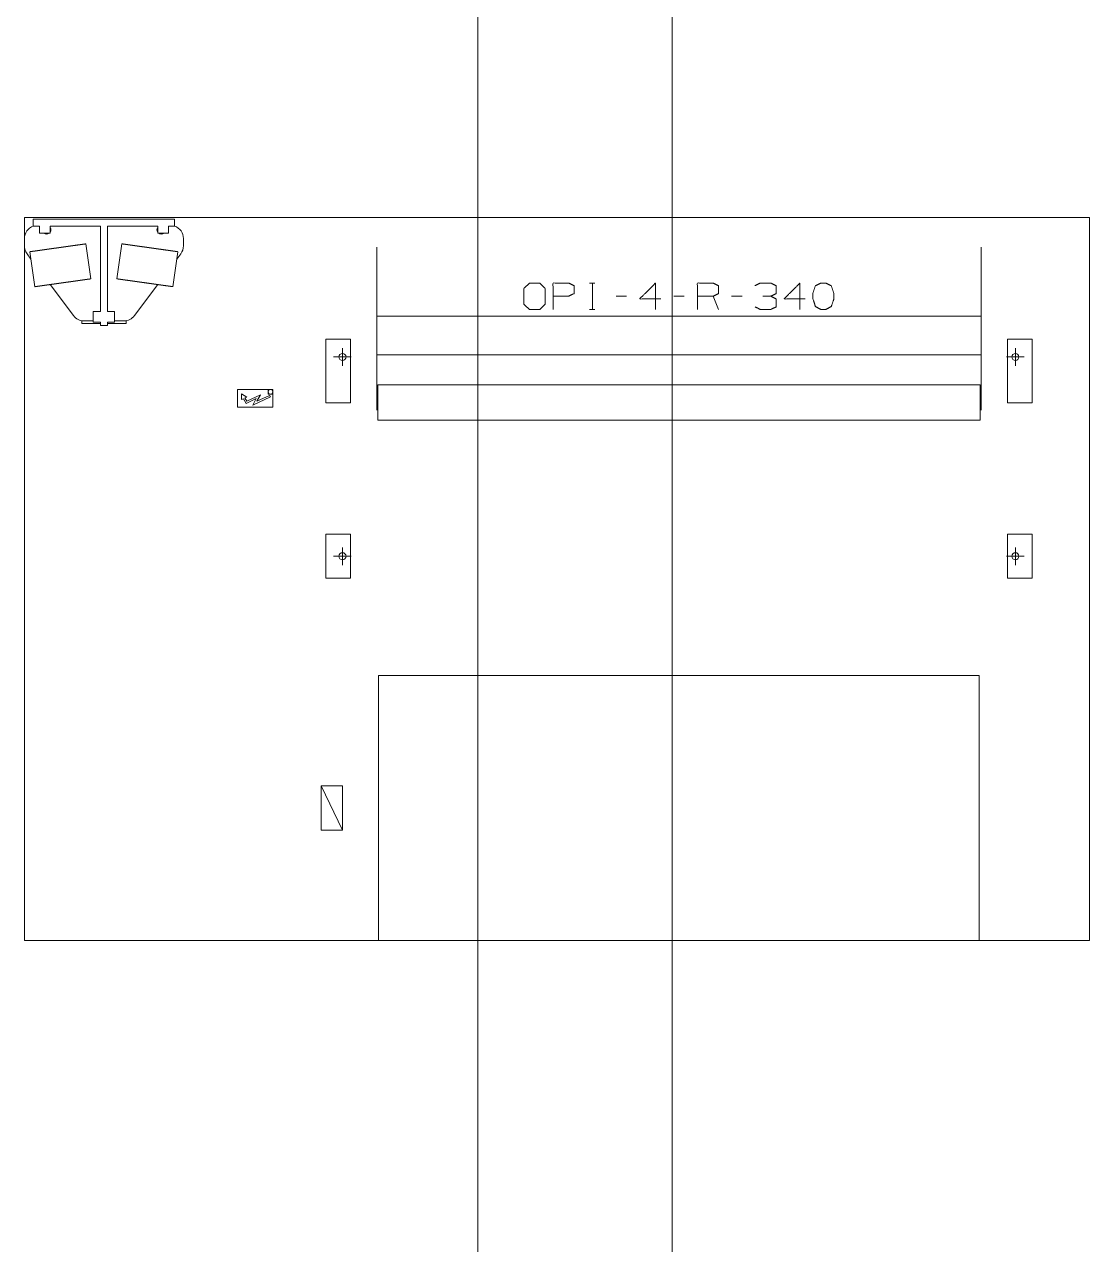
# Model space of a CAD drawing. Header units: millimetres. Extents: x 3056 to 110866, y 16649 to 58349.
# Drawn here: x 66390 to 72418, y 37628 to 44535 of the extents above; entities that cross this region are included whole.
import ezdxf

# ---------------------------------------------------------------- set-up
doc = ezdxf.new("R2010")
doc.units = ezdxf.units.MM
doc.layers.add('1', color=7, linetype='Continuous', true_color=0xffffff)

msp = doc.modelspace()

# ---------------------------------------------------------------- linework, layer by layer
at = {"layer": '1', "color": 143, "linetype": 'Continuous', "lineweight": 13}
for p, q in [((68956.5, 55863.3), (68956.5, 17870.4)), ((70056.5, 17870.4), (70056.5, 53003.3))]:
    msp.add_line(p, q, dxfattribs=at)
at = {"layer": '1', "color": 4, "linetype": 'Continuous', "lineweight": 13}
for p, q in [((66390.5, 43442.3), (72418.5, 43442.3)), ((66390.5, 43442.3), (72418.5, 43442.3)), ((66390.5, 39349.3), (66390.5, 43442.3)), ((66390.5, 39349.3), (66390.5, 43442.3)), ((67240.5, 43432.3), (66440.5, 43432.3)), ((66440.5, 43432.3), (66440.5, 43392.3)), ((66440.5, 43392.3), (66475.5, 43392.3)), ((66475.5, 43392.3), (66475.5, 43352.3)), ((66535.5, 43392.3), (66820.5, 43392.3)), ((66535.5, 43392.3), (66535.5, 43352.3)), ((66820.5, 43392.3), (66820.5, 42909.3)), ((66860.5, 43392.3), (67145.5, 43392.3)), ((66860.5, 43392.3), (66860.5, 42909.3)), ((67145.5, 43392.3), (67145.5, 43352.3)), ((67205.5, 43392.3), (67240.5, 43392.3)), ((67205.5, 43392.3), (67205.5, 43352.3)), ((67240.5, 43432.3), (67240.5, 43392.3)), ((72418.5, 43442.3), (72418.5, 39349.3)), ((72418.5, 43442.3), (72418.5, 39349.3)), ((66535.5, 43352.3), (66475.5, 43352.3)), ((67205.5, 43352.3), (67145.5, 43352.3)), ((67290.5, 43322.3), (67290.5, 43281.3)), ((66421.9, 43248.1), (66449.7, 43050)), ((66766.6, 43094.5), (66738.7, 43292.6)), ((66942.2, 43292.6), (66914.4, 43094.5)), ((67231.3, 43050), (67259.1, 43248.1)), ((66405.5, 43236.3), (66427.7, 43206.7)), ((67253.3, 43206.7), (67275.5, 43236.3)), ((66536.1, 43062.1), (66668, 42886.3)), ((67013, 42886.3), (67144.9, 43062.1)), ((69589.3, 43070), (69619, 43070)), ((69604.9, 43070), (69604.9, 42921.5)), ((69798.1, 42996.5), (69738.7, 42996.5)), ((70124.9, 42996.5), (70065.6, 42996.5)), ((70318.1, 42921.5), (70288.4, 42996.5)), ((70451.8, 42996.5), (70392.4, 42996.5)), ((66820.5, 42909.3), (66780.5, 42909.3)), ((66780.5, 42909.3), (66780.5, 42849.3)), ((66860.5, 42909.3), (66900.5, 42909.3)), ((66900.5, 42909.3), (66900.5, 42849.3)), ((69589.3, 42921.5), (69619, 42921.5)), ((66715.5, 42857.3), (66715.5, 42841.3)), ((66715.5, 42841.3), (66820.5, 42841.3)), ((66780.5, 42856.3), (66728, 42856.3)), ((66820.5, 42849.3), (66780.5, 42849.3)), ((66820.5, 42849.3), (66820.5, 42831.3)), ((66860.5, 42831.3), (66820.5, 42831.3)), ((66860.5, 42849.3), (66860.5, 42831.3)), ((66860.5, 42849.3), (66900.5, 42849.3)), ((66860.5, 42841.3), (66965.5, 42841.3)), ((66953, 42856.3), (66900.5, 42856.3)), ((66965.5, 42857.3), (66965.5, 42841.3)), ((71804.4, 42884), (68384.5, 42884)), ((68095.5, 42392.3), (68095.5, 42752.3)), ((68095.5, 42752.3), (68236, 42752.3)), ((68190.5, 42702.3), (68190.5, 42602.3)), ((68236, 42752.3), (68236, 42392.3)), ((71953, 42392.3), (71953, 42752.3)), ((71953, 42752.3), (72093, 42752.3)), ((71998.5, 42702.3), (71998.5, 42602.3)), ((72093, 42752.3), (72093, 42392.3)), ((68140.5, 42652.3), (68240.5, 42652.3)), ((68384.5, 42664.9), (71804.4, 42664.9)), ((71948.5, 42652.3), (72048.5, 42652.3)), ((68390.5, 42294.3), (68390.5, 42494.3)), ((68390.5, 42494.3), (71798.5, 42494.3)), ((71798.5, 42494.3), (71798.5, 42294.3)), ((67595.5, 42467.3), (67795.5, 42467.3)), ((67595.5, 42367.3), (67595.5, 42467.3)), ((67649.6, 42425.1), (67618.9, 42444.3)), ((67618.9, 42410.8), (67618.9, 42444.3)), ((67618.9, 42410.8), (67629.5, 42415.8)), ((67644.8, 42389), (67629.5, 42415.8)), ((67638.6, 42420), (67649.6, 42425.1)), ((67648.9, 42401.9), (67638.6, 42420)), ((67702.9, 42416.2), (67644.8, 42389)), ((67648.9, 42401.9), (67725.8, 42438)), ((67782.3, 42425.9), (67683.5, 42379.6)), ((67683.5, 42379.6), (67702.9, 42416.2)), ((67706.4, 42401.4), (67725.8, 42438)), ((67777.6, 42434.8), (67706.4, 42401.4)), ((67770.5, 42442.3), (67770.5, 42467.3)), ((67795.5, 42442.3), (67770.5, 42442.3)), ((67782.3, 42425.9), (67777.6, 42434.8)), ((67795.5, 42467.3), (67795.5, 42367.3)), ((67795.5, 42367.3), (67595.5, 42367.3)), ((68236, 42392.3), (68095.5, 42392.3)), ((72093, 42392.3), (71953, 42392.3)), ((71798.5, 42294.3), (68390.5, 42294.3)), ((68095.5, 41649.3), (68236, 41649.3)), ((68095.5, 41399.3), (68095.5, 41649.3)), ((68236, 41649.3), (68236, 41399.3)), ((71953, 41399.3), (71953, 41649.3)), ((71953, 41649.3), (72093, 41649.3)), ((72093, 41649.3), (72093, 41399.3)), ((68140.5, 41524.3), (68240.5, 41524.3)), ((68190.5, 41574.3), (68190.5, 41474.3)), ((71948.5, 41524.3), (72048.5, 41524.3)), ((71998.5, 41574.3), (71998.5, 41474.3)), ((68236, 41399.3), (68095.5, 41399.3)), ((72093, 41399.3), (71953, 41399.3)), ((71794.5, 40849.3), (68394.5, 40849.3)), ((68070.5, 40224.3), (68190.5, 39974.3)), ((68070.5, 40224.3), (68190.5, 40224.3)), ((68070.5, 39974.3), (68070.5, 40224.3)), ((68190.5, 40224.3), (68190.5, 39974.3)), ((68190.5, 39974.3), (68070.5, 39974.3)), ((72418.5, 39349.3), (66390.5, 39349.3)), ((72418.5, 39349.3), (66390.5, 39349.3))]:
    msp.add_line(p, q, dxfattribs=at)
at = {"layer": '1', "color": 9, "linetype": 'Continuous', "lineweight": 13}
for p, q in [((68956.5, 41821.3), (68956.5, 40121.3)), ((70056.5, 40121.3), (70056.5, 41821.3))]:
    msp.add_line(p, q, dxfattribs=at)
at = {"layer": '1', "color": 4, "linetype": 'Continuous', "lineweight": 13}
for centre, radius in [((68190.5, 42652.3), 20), ((71998.5, 42652.3), 20), ((67783, 42454.8), 12.5), ((68190.5, 41524.3), 20), ((71998.5, 41524.3), 20)]:
    msp.add_circle(centre, radius, dxfattribs=at)
for centre, radius, start, end in [((66465.5, 43322.3), 75, 109.47234, 180), ((66515.5, 43372.3), 25, 323.13375, 36.87188), ((67165.5, 43372.3), 25, 143.12812, 216.86625), ((67215.5, 43322.3), 75, 0, 70.52766), ((66515.5, 43372.3), 25, 233.12812, 270), ((66515.5, 43372.3), 25, 270, 306.87188), ((67165.5, 43372.3), 25, 233.12812, 270), ((67165.5, 43372.3), 25, 270, 306.87188), ((66465.5, 43281.3), 75, 180, 216.8699), ((67215.5, 43281.3), 75, 323.1301, 0), ((66728, 42931.3), 75, 216.8699, 270), ((66953, 42931.3), 75, 270, 323.1301)]:
    msp.add_arc(centre, radius, start, end, dxfattribs=at)
for points, knots in [([(66738.7, 43292.6), (66738.7, 43292.6), (66738.6, 43292.6), (66738.5, 43292.6), (66738.3, 43292.5), (66738.1, 43292.5), (66737.8, 43292.5), (66737.5, 43292.4), (66737.1, 43292.4), (66736.7, 43292.3), (66736.2, 43292.2), (66735.7, 43292.2), (66735.1, 43292.1), (66734.5, 43292), (66733.8, 43291.9), (66733.1, 43291.8), (66731.5, 43291.6), (66730.6, 43291.5), (66728.7, 43291.2), (66726.7, 43290.9), (66724.4, 43290.6), (66723.2, 43290.4), (66722, 43290.2), (66719.4, 43289.9), (66716.6, 43289.5), (66713.6, 43289.1), (66712, 43288.8), (66710.4, 43288.6), (66707.1, 43288.2), (66703.7, 43287.7), (66701.9, 43287.4), (66700, 43287.2), (66696.3, 43286.6), (66694.3, 43286.3), (66692.3, 43286.1), (66688.3, 43285.5), (66684.1, 43284.9), (66679.7, 43284.3), (66675.2, 43283.7), (66670.7, 43283), (66666, 43282.4), (66661.1, 43281.7), (66658.7, 43281.3), (66656.2, 43281), (66651.2, 43280.3), (66648.7, 43279.9), (66643.5, 43279.2), (66638.3, 43278.5), (66633, 43277.7), (66630.3, 43277.4), (66627.6, 43277), (66624.9, 43276.6), (66619.5, 43275.8), (66614, 43275.1), (66611.2, 43274.7), (66605.6, 43273.9), (66602.8, 43273.5), (66600, 43273.1), (66594.4, 43272.3), (66588.8, 43271.5), (66583.1, 43270.7), (66577.5, 43269.9), (66574.6, 43269.5), (66569, 43268.7), (66566.2, 43268.3), (66560.5, 43267.6), (66555, 43266.8), (66552.2, 43266.4), (66546.6, 43265.6), (66543.9, 43265.2), (66541.1, 43264.8), (66535.7, 43264.1), (66533, 43263.7), (66527.6, 43262.9), (66522.3, 43262.2), (66517.1, 43261.4), (66514.5, 43261.1), (66511.9, 43260.7), (66509.4, 43260.4), (66504.4, 43259.7), (66501.9, 43259.3), (66497, 43258.6), (66492.3, 43258), (66487.6, 43257.3), (66483.1, 43256.7), (66478.7, 43256.1), (66476.5, 43255.7), (66474.4, 43255.4), (66470.3, 43254.9), (66468.3, 43254.6), (66466.3, 43254.3), (66462.4, 43253.8), (66460.6, 43253.5), (66456.9, 43253), (66455.2, 43252.7), (66451.8, 43252.3), (66450.1, 43252), (66448.6, 43251.8), (66447, 43251.6), (66444, 43251.2), (66442.6, 43251), (66439.9, 43250.6), (66438.6, 43250.4), (66436.2, 43250.1), (66433.9, 43249.8), (66431.8, 43249.5), (66430.9, 43249.3), (66429.1, 43249.1), (66428.3, 43249), (66426.8, 43248.8), (66426.1, 43248.7), (66424.9, 43248.5), (66424.4, 43248.4), (66423.9, 43248.3), (66423.5, 43248.3), (66423.1, 43248.2), (66422.8, 43248.2), (66422.5, 43248.2), (66422.3, 43248.1), (66421.9, 43248.1), (66421.9, 43248.1), (66421.8, 43248.1)], [0, 0, 0.000151, 0.000317, 0.000786, 0.00127, 0.002071, 0.002856, 0.003975, 0.005077, 0.006513, 0.007933, 0.009686, 0.011422, 0.013477, 0.01553, 0.017885, 0.022912, 0.025584, 0.031528, 0.038058, 0.045172, 0.049029, 0.052886, 0.061153, 0.069986, 0.07937, 0.084331, 0.08929, 0.099727, 0.110681, 0.116392, 0.12212, 0.134042, 0.140239, 0.146434, 0.159291, 0.172568, 0.18626, 0.200355, 0.214832, 0.229678, 0.244858, 0.252622, 0.260371, 0.276184, 0.284234, 0.300465, 0.316963, 0.333679, 0.342095, 0.350612, 0.359128, 0.376345, 0.393711, 0.402462, 0.420029, 0.428829, 0.437697, 0.455431, 0.473232, 0.491067, 0.508917, 0.517835, 0.53567, 0.544553, 0.562304, 0.579955, 0.588773, 0.606272, 0.614956, 0.62364, 0.640856, 0.649373, 0.666306, 0.683037, 0.69952, 0.707701, 0.715751, 0.723799, 0.739614, 0.747378, 0.762725, 0.777737, 0.792399, 0.806677, 0.82057, 0.827417, 0.834062, 0.847121, 0.85355, 0.859746, 0.871902, 0.877865, 0.889319, 0.894797, 0.905485, 0.91071, 0.915654, 0.920613, 0.929998, 0.934424, 0.942974, 0.947098, 0.954813, 0.961927, 0.968473, 0.971445, 0.977073, 0.979744, 0.98447, 0.986508, 0.990314, 0.992052, 0.993472, 0.994907, 0.996009, 0.997128, 0.99793, 0.998715, 0.999683, 0.999834, 1, 1]), ([(67259.1, 43248.1), (67259, 43248.1), (67259, 43248.1), (67258.8, 43248.1), (67258.7, 43248.1), (67258.4, 43248.2), (67258.2, 43248.2), (67257.8, 43248.2), (67257.5, 43248.3), (67257, 43248.3), (67256.6, 43248.4), (67256, 43248.5), (67255.5, 43248.6), (67254.8, 43248.7), (67253.4, 43248.9), (67252.7, 43249), (67251.8, 43249.1), (67251, 43249.2), (67249.1, 43249.5), (67248.1, 43249.6), (67245.9, 43249.9), (67244.8, 43250.1), (67242.3, 43250.4), (67241, 43250.6), (67239.7, 43250.8), (67238.3, 43251), (67236.9, 43251.2), (67233.9, 43251.6), (67232.4, 43251.8), (67230.8, 43252), (67229.1, 43252.3), (67225.8, 43252.7), (67224, 43253), (67220.4, 43253.5), (67218.5, 43253.8), (67214.6, 43254.3), (67212.7, 43254.6), (67208.6, 43255.2), (67206.5, 43255.4), (67204.4, 43255.7), (67202.2, 43256.1), (67197.8, 43256.7), (67195.6, 43257), (67191, 43257.6), (67186.3, 43258.3), (67183.9, 43258.6), (67179, 43259.3), (67174.1, 43260), (67171.6, 43260.4), (67169, 43260.7), (67166.5, 43261.1), (67161.3, 43261.8), (67156, 43262.5), (67153.4, 43262.9), (67148, 43263.7), (67145.3, 43264.1), (67142.6, 43264.4), (67137.1, 43265.2), (67131.6, 43266), (67128.8, 43266.4), (67126, 43266.8), (67123.2, 43267.2), (67117.6, 43267.9), (67114.8, 43268.3), (67112, 43268.7), (67106.3, 43269.5), (67103.5, 43269.9), (67100.6, 43270.3), (67095, 43271.1), (67089.3, 43271.9), (67086.5, 43272.3), (67080.9, 43273.1), (67078.1, 43273.5), (67075.3, 43273.9), (67069.7, 43274.7), (67067, 43275.1), (67061.5, 43275.8), (67056, 43276.6), (67053.3, 43277), (67050.6, 43277.4), (67047.9, 43277.7), (67045.3, 43278.1), (67040, 43278.8), (67037.4, 43279.2), (67032.3, 43279.9), (67027.2, 43280.6), (67022.3, 43281.3), (67019.8, 43281.7), (67015, 43282.4), (67010.3, 43283), (67008, 43283.3), (67005.7, 43283.7), (67001.2, 43284.3), (66996.9, 43284.9), (66994.8, 43285.2), (66990.7, 43285.8), (66986.6, 43286.3), (66984.7, 43286.6), (66980.9, 43287.2), (66979.1, 43287.4), (66977.3, 43287.7), (66973.8, 43288.2), (66970.5, 43288.6), (66968.9, 43288.8), (66965.9, 43289.3), (66964.4, 43289.5), (66961.6, 43289.9), (66959, 43290.2), (66957.7, 43290.4), (66955.4, 43290.7), (66954.3, 43290.9), (66952.2, 43291.2), (66950.3, 43291.5), (66948.6, 43291.7), (66947.1, 43291.9), (66946.5, 43292), (66945.8, 43292.1), (66945.3, 43292.2), (66944.7, 43292.2), (66944.3, 43292.3), (66943.8, 43292.4), (66943.5, 43292.4), (66943.1, 43292.5), (66942.9, 43292.5), (66942.5, 43292.6), (66942.3, 43292.6), (66942.3, 43292.6), (66942.2, 43292.6)], [0, 0, 0.00015, 0.000317, 0.000785, 0.001269, 0.00207, 0.002856, 0.003975, 0.005092, 0.006512, 0.007948, 0.009686, 0.011422, 0.013475, 0.017885, 0.020256, 0.02291, 0.025582, 0.031527, 0.034784, 0.041613, 0.045187, 0.052886, 0.057026, 0.061151, 0.065576, 0.069985, 0.07937, 0.084329, 0.08929, 0.094499, 0.105203, 0.110681, 0.122119, 0.128081, 0.140254, 0.14645, 0.159291, 0.165921, 0.172566, 0.179414, 0.193306, 0.200354, 0.214832, 0.229678, 0.237275, 0.252622, 0.268285, 0.276184, 0.284233, 0.292282, 0.308663, 0.325262, 0.333678, 0.350611, 0.359128, 0.367743, 0.385028, 0.402461, 0.411228, 0.420029, 0.428845, 0.446546, 0.455431, 0.46433, 0.482148, 0.491067, 0.5, 0.517834, 0.535669, 0.544553, 0.562303, 0.571155, 0.579971, 0.597521, 0.606272, 0.623655, 0.640856, 0.649372, 0.657889, 0.666305, 0.674721, 0.691337, 0.699519, 0.71575, 0.731714, 0.747378, 0.755126, 0.770322, 0.785152, 0.792398, 0.799629, 0.813724, 0.827433, 0.834062, 0.847121, 0.859745, 0.865941, 0.877864, 0.883592, 0.889319, 0.900273, 0.91071, 0.91567, 0.925306, 0.929998, 0.938831, 0.947114, 0.950954, 0.958369, 0.961942, 0.968472, 0.974417, 0.979744, 0.98447, 0.986524, 0.988562, 0.990314, 0.992051, 0.99347, 0.994906, 0.996025, 0.997128, 0.997929, 0.999198, 0.999683, 0.999833, 1, 1]), ([(68384.5, 43274.5), (68384.5, 43274.4), (68384.5, 43274.1), (68384.5, 43273.8), (68384.5, 43273.2), (68384.5, 43272.4), (68384.5, 43271.4), (68384.5, 43270.2), (68384.5, 43268.7), (68384.5, 43267.1), (68384.5, 43265.3), (68384.5, 43263.3), (68384.5, 43261.1), (68384.5, 43259.9), (68384.5, 43257.4), (68384.5, 43254.7), (68384.5, 43251.7), (68384.5, 43250.2), (68384.5, 43247), (68384.5, 43243.6), (68384.5, 43240), (68384.5, 43236.2), (68384.5, 43232.3), (68384.5, 43228.1), (68384.5, 43223.8), (68384.5, 43219.3), (68384.5, 43214.6), (68384.5, 43209.7), (68384.5, 43204.6), (68384.5, 43199.4), (68384.5, 43194), (68384.5, 43188.4), (68384.5, 43182.7), (68384.5, 43176.8), (68384.5, 43170.7), (68384.5, 43164.5), (68384.5, 43158.1), (68384.5, 43151.5), (68384.5, 43144.8), (68384.5, 43141.4), (68384.5, 43134.5), (68384.5, 43127.4), (68384.5, 43120.2), (68384.5, 43112.8), (68384.5, 43105.3), (68384.5, 43097.7), (68384.5, 43089.9), (68384.5, 43082), (68384.5, 43078), (68384.5, 43069.9), (68384.5, 43061.7), (68384.5, 43053.4), (68384.5, 43045), (68384.5, 43040.7), (68384.5, 43032.1), (68384.5, 43023.4), (68384.5, 43014.6), (68384.5, 43005.7), (68384.5, 42996.7), (68384.5, 42987.7), (68384.5, 42978.5), (68384.5, 42969.2), (68384.5, 42959.9), (68384.5, 42950.5), (68384.5, 42941), (68384.5, 42931.5), (68384.5, 42921.8), (68384.5, 42912.2), (68384.5, 42902.4), (68384.5, 42892.7), (68384.5, 42882.8), (68384.5, 42873), (68384.5, 42863), (68384.5, 42853.1), (68384.5, 42848.1), (68384.5, 42838.1), (68384.5, 42833.1), (68384.5, 42823.1), (68384.5, 42813), (68384.5, 42802.9), (68384.5, 42792.9), (68384.5, 42782.8), (68384.5, 42772.7), (68384.5, 42762.6), (68384.5, 42752.5), (68384.5, 42742.4), (68384.5, 42732.4), (68384.5, 42722.3), (68384.5, 42712.3), (68384.5, 42702.3), (68384.5, 42692.3), (68384.5, 42682.4), (68384.5, 42672.5), (68384.5, 42662.6), (68384.5, 42652.8), (68384.5, 42643), (68384.5, 42633.3), (68384.5, 42623.7), (68384.5, 42614.1), (68384.5, 42604.6), (68384.5, 42595.1), (68384.5, 42585.7), (68384.5, 42576.4), (68384.5, 42567.2), (68384.5, 42562.6), (68384.5, 42553.5), (68384.5, 42544.5), (68384.5, 42535.6), (68384.5, 42526.8), (68384.5, 42518.1), (68384.5, 42509.5), (68384.5, 42501), (68384.5, 42492.6), (68384.5, 42484.3), (68384.5, 42476.1), (68384.5, 42468.1), (68384.5, 42460.2), (68384.5, 42452.4), (68384.5, 42444.7), (68384.5, 42437.2), (68384.5, 42429.8), (68384.5, 42422.6), (68384.5, 42415.5), (68384.5, 42408.6), (68384.5, 42401.8), (68384.5, 42395.1), (68384.5, 42388.6), (68384.5, 42382.3), (68384.5, 42376.1), (68384.5, 42370.1), (68384.5, 42364.2), (68384.5, 42358.5), (68384.5, 42353), (68384.5, 42350.3)], [0, 0, 0.000109, 0.000441, 0.000716, 0.001377, 0.002256, 0.003358, 0.004678, 0.006215, 0.00797, 0.009943, 0.012133, 0.014538, 0.015792, 0.01852, 0.021458, 0.02461, 0.02629, 0.029754, 0.03343, 0.037309, 0.041395, 0.045686, 0.050175, 0.054868, 0.059758, 0.064842, 0.070121, 0.075592, 0.081255, 0.087104, 0.093136, 0.099352, 0.105747, 0.112321, 0.119068, 0.125988, 0.133077, 0.140331, 0.143999, 0.151497, 0.159155, 0.166968, 0.174935, 0.183049, 0.191308, 0.199711, 0.208254, 0.212594, 0.221337, 0.230212, 0.23921, 0.248335, 0.252927, 0.262228, 0.271644, 0.281169, 0.2908, 0.300531, 0.310362, 0.320288, 0.330302, 0.340403, 0.350583, 0.360844, 0.371176, 0.38158, 0.392047, 0.402574, 0.413158, 0.423794, 0.434478, 0.445205, 0.455973, 0.461375, 0.472191, 0.477605, 0.488464, 0.499343, 0.510239, 0.521147, 0.532063, 0.542982, 0.553901, 0.564815, 0.57572, 0.58661, 0.597484, 0.608331, 0.619153, 0.62994, 0.640693, 0.651406, 0.662074, 0.672692, 0.683256, 0.693763, 0.704207, 0.714585, 0.724894, 0.735126, 0.745278, 0.75535, 0.76533, 0.770277, 0.78012, 0.789868, 0.799513, 0.809053, 0.81848, 0.827799, 0.837, 0.846079, 0.855034, 0.863863, 0.872558, 0.881121, 0.88954, 0.897823, 0.905956, 0.913944, 0.921777, 0.929458, 0.936979, 0.944339, 0.951534, 0.958562, 0.965419, 0.972104, 0.978614, 0.984947, 0.991096, 0.997063, 1, 1]), ([(71804.5, 42774.5), (71804.5, 42784.7), (71804.5, 42794.9), (71804.5, 42805.1), (71804.5, 42815.2), (71804.5, 42825.4), (71804.5, 42835.5), (71804.5, 42845.7), (71804.5, 42855.7), (71804.5, 42865.8), (71804.5, 42875.8), (71804.5, 42885.8), (71804.5, 42895.7), (71804.5, 42905.5), (71804.5, 42915.4), (71804.5, 42925.1), (71804.5, 42930), (71804.5, 42939.6), (71804.5, 42949.2), (71804.5, 42958.7), (71804.5, 42968.2), (71804.5, 42977.5), (71804.5, 42982.2), (71804.5, 42991.4), (71804.5, 43000.6), (71804.5, 43009.6), (71804.5, 43018.6), (71804.5, 43027.4), (71804.5, 43036.2), (71804.5, 43044.8), (71804.5, 43053.3), (71804.5, 43061.7), (71804.5, 43070), (71804.5, 43078.2), (71804.5, 43086.2), (71804.5, 43094.1), (71804.5, 43101.9), (71804.5, 43109.6), (71804.5, 43117.1), (71804.5, 43124.4), (71804.5, 43131.6), (71804.5, 43135.2), (71804.5, 43142.2), (71804.5, 43149), (71804.5, 43155.7), (71804.5, 43162.2), (71804.5, 43168.5), (71804.5, 43174.7), (71804.5, 43180.8), (71804.5, 43186.6), (71804.5, 43192.3), (71804.5, 43197.8), (71804.5, 43203.2), (71804.5, 43208.3), (71804.5, 43213.3), (71804.5, 43218.1), (71804.5, 43222.7), (71804.5, 43227.1), (71804.5, 43231.4), (71804.5, 43235.4), (71804.5, 43239.3), (71804.5, 43242.9), (71804.5, 43246.4), (71804.5, 43249.7), (71804.5, 43252.8), (71804.5, 43255.6), (71804.5, 43257), (71804.5, 43259.6), (71804.5, 43262), (71804.5, 43264.1), (71804.5, 43266.1), (71804.5, 43267.8), (71804.5, 43269.4), (71804.5, 43270.1), (71804.5, 43271.3), (71804.5, 43272.4), (71804.5, 43273.2), (71804.5, 43273.8), (71804.5, 43274.2), (71804.5, 43274.4), (71804.5, 43274.5)], [0, 0, 0.020399, 0.040788, 0.061161, 0.081508, 0.101822, 0.122095, 0.142314, 0.162476, 0.182568, 0.202587, 0.22252, 0.242359, 0.262102, 0.281734, 0.301245, 0.310939, 0.330259, 0.349446, 0.368486, 0.387372, 0.406094, 0.415413, 0.433886, 0.452174, 0.470271, 0.488178, 0.505879, 0.523368, 0.54064, 0.55769, 0.574507, 0.59108, 0.60741, 0.623492, 0.639309, 0.654861, 0.670143, 0.68514, 0.699856, 0.714281, 0.721346, 0.735321, 0.748995, 0.762351, 0.775389, 0.788111, 0.800498, 0.812558, 0.824274, 0.835651, 0.846679, 0.857358, 0.867676, 0.877635, 0.887229, 0.896452, 0.9053, 0.913777, 0.921868, 0.929578, 0.936902, 0.943834, 0.950375, 0.956518, 0.962265, 0.965043, 0.970187, 0.974928, 0.979267, 0.983194, 0.986713, 0.989824, 0.991168, 0.993661, 0.99574, 0.997402, 0.998651, 0.999481, 0.999794, 1, 1]), ([(66766.6, 43094.5), (66766.5, 43094.5), (66766.5, 43094.5), (66766.3, 43094.5), (66766.2, 43094.5), (66765.9, 43094.4), (66765.7, 43094.4), (66765.3, 43094.4), (66765, 43094.3), (66764.5, 43094.2), (66764.1, 43094.2), (66763.5, 43094.1), (66762.9, 43094), (66762.3, 43093.9), (66761.6, 43093.9), (66760.2, 43093.6), (66758.5, 43093.4), (66756.6, 43093.1), (66754.5, 43092.8), (66752.3, 43092.5), (66751, 43092.4), (66748.5, 43092), (66747.2, 43091.8), (66745.8, 43091.6), (66744.4, 43091.4), (66741.4, 43091), (66739.8, 43090.8), (66738.3, 43090.6), (66736.6, 43090.3), (66733.2, 43089.9), (66729.7, 43089.4), (66727.9, 43089.1), (66724.1, 43088.6), (66722.1, 43088.3), (66720.2, 43088), (66716.1, 43087.4), (66711.9, 43086.9), (66707.5, 43086.2), (66703.1, 43085.6), (66700.8, 43085.3), (66696.1, 43084.6), (66693.8, 43084.3), (66689, 43083.6), (66686.5, 43083.3), (66681.6, 43082.6), (66676.5, 43081.9), (66671.4, 43081.2), (66666.1, 43080.4), (66660.8, 43079.7), (66658.2, 43079.3), (66655.5, 43078.9), (66652.8, 43078.5), (66647.3, 43077.8), (66641.8, 43077), (66639, 43076.6), (66633.5, 43075.8), (66627.9, 43075), (66622.2, 43074.3), (66616.6, 43073.5), (66611, 43072.7), (66605.3, 43071.9), (66602.5, 43071.5), (66596.8, 43070.7), (66594, 43070.3), (66588.4, 43069.5), (66582.8, 43068.7), (66580, 43068.3), (66577.2, 43067.9), (66574.4, 43067.5), (66568.9, 43066.8), (66563.5, 43066), (66560.8, 43065.6), (66555.4, 43064.9), (66552.8, 43064.5), (66550.1, 43064.1), (66544.9, 43063.4), (66542.3, 43063), (66539.8, 43062.7), (66537.2, 43062.3), (66532.2, 43061.6), (66529.7, 43061.3), (66527.3, 43060.9), (66524.9, 43060.6), (66520.1, 43059.9), (66515.5, 43059.3), (66513.2, 43058.9), (66510.9, 43058.6), (66506.5, 43058), (66504.4, 43057.7), (66502.3, 43057.4), (66498.1, 43056.8), (66496.1, 43056.5), (66494.1, 43056.3), (66490.3, 43055.7), (66488.4, 43055.4), (66484.8, 43054.9), (66483, 43054.7), (66479.6, 43054.2), (66478, 43054), (66476.4, 43053.8), (66474.8, 43053.5), (66471.9, 43053.1), (66470.5, 43052.9), (66469.1, 43052.7), (66467.8, 43052.5), (66466.4, 43052.4), (66464, 43052), (66461.7, 43051.7), (66459.7, 43051.4), (66458.7, 43051.3), (66456.9, 43051), (66456.1, 43050.9), (66454.6, 43050.7), (66454, 43050.6), (66453.3, 43050.5), (66452.8, 43050.4), (66452.2, 43050.4), (66451.8, 43050.3), (66451.3, 43050.2), (66450.9, 43050.2), (66450.6, 43050.1), (66450.3, 43050.1), (66449.9, 43050), (66449.8, 43050), (66449.7, 43050), (66449.7, 43050)], [0, 0, 0.000151, 0.000317, 0.000785, 0.001269, 0.002055, 0.002856, 0.003975, 0.005077, 0.006513, 0.007933, 0.009686, 0.011422, 0.013477, 0.01553, 0.02024, 0.025584, 0.031512, 0.038058, 0.045172, 0.049029, 0.057012, 0.061152, 0.065578, 0.069987, 0.079372, 0.084332, 0.089291, 0.094502, 0.105206, 0.116394, 0.122122, 0.134045, 0.140241, 0.146436, 0.159294, 0.17257, 0.186263, 0.200358, 0.207588, 0.22225, 0.229681, 0.244862, 0.25261, 0.268274, 0.284237, 0.30047, 0.316968, 0.333685, 0.3421, 0.350618, 0.359134, 0.376351, 0.393718, 0.402469, 0.420036, 0.437703, 0.455438, 0.47324, 0.491075, 0.508926, 0.517844, 0.535678, 0.544562, 0.562297, 0.579964, 0.588781, 0.597532, 0.606282, 0.623649, 0.640866, 0.649384, 0.666317, 0.674732, 0.683032, 0.699531, 0.707713, 0.715763, 0.723811, 0.739626, 0.747391, 0.75514, 0.762737, 0.77775, 0.792412, 0.799643, 0.806689, 0.820583, 0.827431, 0.834076, 0.847135, 0.853564, 0.85976, 0.871917, 0.877879, 0.889334, 0.894796, 0.9055, 0.910709, 0.915669, 0.920628, 0.930013, 0.934423, 0.938848, 0.942989, 0.947114, 0.954829, 0.961943, 0.968489, 0.971445, 0.977089, 0.97976, 0.98447, 0.986523, 0.988578, 0.990314, 0.992068, 0.993488, 0.994924, 0.996025, 0.997144, 0.997947, 0.999215, 0.999683, 0.99985, 1, 1]), ([(67231.3, 43050), (67231.2, 43050), (67231.2, 43050), (67231, 43050), (67230.9, 43050.1), (67230.6, 43050.1), (67230.4, 43050.1), (67230, 43050.2), (67229.6, 43050.2), (67229.2, 43050.3), (67228.7, 43050.4), (67228.2, 43050.4), (67227.6, 43050.5), (67227, 43050.6), (67226.3, 43050.7), (67224.8, 43050.9), (67224, 43051), (67223.2, 43051.1), (67221.3, 43051.4), (67220.2, 43051.6), (67218.1, 43051.9), (67216.9, 43052), (67214.5, 43052.4), (67213.2, 43052.5), (67211.9, 43052.7), (67210.5, 43052.9), (67209.1, 43053.1), (67206.1, 43053.5), (67204.5, 43053.8), (67203, 43054), (67201.3, 43054.2), (67197.9, 43054.7), (67196.2, 43054.9), (67192.6, 43055.4), (67190.7, 43055.7), (67186.8, 43056.3), (67184.8, 43056.5), (67180.8, 43057.1), (67178.7, 43057.4), (67176.6, 43057.7), (67174.4, 43058), (67170, 43058.6), (67167.8, 43058.9), (67163.2, 43059.6), (67160.8, 43059.9), (67156.1, 43060.6), (67153.7, 43060.9), (67151.2, 43061.3), (67146.2, 43062), (67143.7, 43062.3), (67138.6, 43063), (67136, 43063.4), (67133.4, 43063.8), (67128.2, 43064.5), (67125.5, 43064.9), (67120.2, 43065.6), (67117.5, 43066), (67112, 43066.8), (67106.5, 43067.5), (67100.9, 43068.3), (67095.4, 43069.1), (67089.8, 43069.9), (67084.1, 43070.7), (67078.5, 43071.5), (67075.6, 43071.9), (67070, 43072.7), (67067.2, 43073.1), (67061.5, 43073.9), (67055.9, 43074.7), (67050.3, 43075.4), (67047.5, 43075.8), (67041.9, 43076.6), (67039.1, 43077), (67033.6, 43077.8), (67028.2, 43078.5), (67025.5, 43078.9), (67022.8, 43079.3), (67020.1, 43079.7), (67017.4, 43080.1), (67012.2, 43080.8), (67009.6, 43081.2), (67004.4, 43081.9), (67001.9, 43082.2), (66996.9, 43082.9), (66994.4, 43083.3), (66992, 43083.6), (66987.2, 43084.3), (66982.5, 43085), (66977.9, 43085.6), (66973.4, 43086.2), (66969.1, 43086.9), (66967, 43087.2), (66962.8, 43087.7), (66958.8, 43088.3), (66956.9, 43088.6), (66953.1, 43089.1), (66951.3, 43089.4), (66949.4, 43089.6), (66946, 43090.1), (66942.7, 43090.6), (66941.1, 43090.8), (66939.5, 43091), (66936.6, 43091.4), (66935.2, 43091.6), (66933.8, 43091.8), (66932.4, 43092), (66929.9, 43092.4), (66928.7, 43092.5), (66926.4, 43092.8), (66924.4, 43093.1), (66922.5, 43093.4), (66920.8, 43093.6), (66919.3, 43093.9), (66918.6, 43093.9), (66918, 43094), (66916.9, 43094.2), (66916.4, 43094.2), (66915.6, 43094.4), (66915.3, 43094.4), (66915, 43094.4), (66914.8, 43094.5), (66914.6, 43094.5), (66914.5, 43094.5), (66914.4, 43094.5), (66914.4, 43094.5)], [0, 0, 0.00015, 0.000317, 0.000801, 0.001269, 0.00207, 0.002856, 0.003975, 0.005092, 0.006512, 0.007948, 0.009686, 0.011422, 0.013476, 0.01553, 0.020256, 0.02291, 0.025582, 0.031527, 0.034784, 0.041613, 0.045187, 0.052886, 0.057026, 0.061151, 0.065576, 0.069985, 0.07937, 0.084329, 0.08929, 0.094499, 0.105203, 0.110681, 0.122119, 0.128081, 0.140254, 0.14645, 0.159291, 0.165921, 0.172566, 0.179414, 0.193307, 0.200354, 0.214832, 0.222263, 0.237276, 0.244856, 0.252622, 0.268285, 0.276184, 0.292299, 0.30048, 0.308663, 0.325262, 0.333678, 0.350611, 0.359128, 0.376345, 0.393711, 0.411229, 0.428845, 0.446546, 0.46433, 0.482148, 0.491083, 0.508917, 0.517851, 0.535669, 0.553454, 0.571155, 0.579971, 0.597521, 0.606289, 0.623655, 0.640872, 0.649388, 0.657905, 0.666321, 0.674738, 0.691337, 0.699519, 0.715751, 0.723799, 0.739629, 0.747378, 0.755126, 0.770322, 0.785152, 0.799629, 0.81374, 0.827433, 0.834063, 0.847121, 0.859745, 0.865941, 0.87788, 0.883592, 0.889319, 0.900273, 0.910711, 0.91567, 0.92063, 0.929998, 0.934423, 0.938832, 0.942973, 0.950956, 0.954812, 0.961942, 0.968472, 0.974417, 0.979744, 0.98447, 0.986524, 0.988578, 0.992051, 0.993487, 0.996025, 0.997128, 0.997929, 0.998731, 0.999199, 0.999683, 0.999833, 1, 1]), ([(69248.4, 42921.5), (69307.8, 42921.5), (69337.4, 42951.2), (69337.4, 43040.3), (69307.8, 43070), (69248.4, 43070), (69217.1, 43040.3), (69217.1, 42951.2), (69248.4, 42921.5)], [0, 0, 0.127134, 0.217023, 0.407717, 0.497606, 0.62474, 0.717023, 0.907717, 1, 1]), ([(69382.1, 42921.5), (69382.1, 43070), (69471.2, 43070), (69500.9, 43055.9), (69500.9, 43010.6), (69469.6, 42996.5), (69382.1, 42996.5)], [0, 0, 0.339338, 0.542945, 0.61804, 0.721628, 0.799973, 1, 1]), ([(69991.2, 42980.9), (69872.4, 42980.9), (69961.5, 43070), (69961.5, 42921.5)], [0, 0, 0.302056, 0.622434, 1, 1]), ([(70199.3, 42921.5), (70199.3, 43070), (70288.4, 43070), (70318.1, 43055.9), (70318.1, 43010.6), (70288.4, 42996.5), (70199.3, 42996.5)], [0, 0, 0.339226, 0.542766, 0.617836, 0.72139, 0.79646, 1, 1]), ([(70615.3, 42996.5), (70644.9, 43010.6), (70644.9, 43055.9), (70615.3, 43070), (70554.3, 43070), (70524.6, 43055.9)], [0, 0, 0.160412, 0.381658, 0.54207, 0.839588, 1, 1]), ([(70808.4, 42980.9), (70689.6, 42980.9), (70778.7, 43070), (70778.7, 42921.5)], [0, 0, 0.302056, 0.622434, 1, 1]), ([(70926.5, 42921.5), (70956.2, 42937.2), (70971.8, 42980.9), (70971.8, 43010.6), (70956.2, 43055.9), (70926.5, 43070), (70896.8, 43070), (70867.1, 43055.9), (70851.5, 43010.6), (70853.1, 42980.9), (70867.1, 42937.2), (70896.8, 42921.5), (70926.5, 42921.5)], [0, 0, 0.076267, 0.18189, 0.249381, 0.358352, 0.433032, 0.500523, 0.575204, 0.684175, 0.751759, 0.856241, 0.932509, 1, 1]), ([(70526.2, 42935.6), (70554.3, 42921.5), (70615.3, 42921.5), (70644.9, 42935.6), (70644.9, 42980.9), (70615.3, 42996.5), (70569.9, 42996.5)], [0, 0, 0.126078, 0.370391, 0.502116, 0.683796, 0.81832, 1, 1]), ([(71804.5, 42350.3), (71804.5, 42355.7), (71804.5, 42361.4), (71804.5, 42367.1), (71804.5, 42373.1), (71804.5, 42379.2), (71804.5, 42385.5), (71804.5, 42392), (71804.5, 42398.6), (71804.5, 42405.3), (71804.5, 42412.2), (71804.5, 42419.3), (71804.5, 42426.5), (71804.5, 42433.8), (71804.5, 42441.3), (71804.5, 42448.9), (71804.5, 42452.8), (71804.5, 42460.6), (71804.5, 42468.6), (71804.5, 42476.6), (71804.5, 42484.8), (71804.5, 42493.2), (71804.5, 42501.6), (71804.5, 42510.1), (71804.5, 42518.8), (71804.5, 42527.5), (71804.5, 42536.4), (71804.5, 42540.8), (71804.5, 42549.9), (71804.5, 42558.9), (71804.5, 42568.1), (71804.5, 42577.4), (71804.5, 42586.7), (71804.5, 42591.5), (71804.5, 42600.9), (71804.5, 42610.5), (71804.5, 42620.1), (71804.5, 42629.7), (71804.5, 42639.4), (71804.5, 42649.2), (71804.5, 42659.1), (71804.5, 42668.9), (71804.5, 42678.9), (71804.5, 42688.8), (71804.5, 42698.8), (71804.5, 42708.8), (71804.5, 42718.9), (71804.5, 42729), (71804.5, 42739.1), (71804.5, 42749.2), (71804.5, 42759.3), (71804.5, 42769.4), (71804.5, 42774.5)], [0, 0, 0.012842, 0.026096, 0.039743, 0.053789, 0.068222, 0.083036, 0.098223, 0.113785, 0.129715, 0.145994, 0.162628, 0.179599, 0.196914, 0.214559, 0.232522, 0.241659, 0.260096, 0.278833, 0.297863, 0.317185, 0.336789, 0.35666, 0.3768, 0.397196, 0.417835, 0.438717, 0.449214, 0.470439, 0.491876, 0.513525, 0.535374, 0.557416, 0.568525, 0.590835, 0.613308, 0.635942, 0.658727, 0.681648, 0.704701, 0.727878, 0.751168, 0.774557, 0.798034, 0.821604, 0.845237, 0.868938, 0.892696, 0.916497, 0.940329, 0.964186, 0.988062, 1, 1]), ([(68394.5, 40849.3), (68394.5, 40849.2), (68394.5, 40848.9), (68394.5, 40848.4), (68394.5, 40848), (68394.5, 40847.2), (68394.5, 40846.2), (68394.5, 40844.9), (68394.5, 40843.5), (68394.5, 40841.9), (68394.5, 40840), (68394.5, 40839.1), (68394.5, 40836.9), (68394.5, 40834.6), (68394.5, 40832), (68394.5, 40829.3), (68394.5, 40826.3), (68394.5, 40823.2), (68394.5, 40819.9), (68394.5, 40816.3), (68394.5, 40812.6), (68394.5, 40808.7), (68394.5, 40806.6), (68394.5, 40802.4), (68394.5, 40798), (68394.5, 40795.7), (68394.5, 40791), (68394.5, 40786.1), (68394.5, 40781.1), (68394.5, 40775.8), (68394.5, 40773.1), (68394.5, 40767.5), (68394.5, 40761.8), (68394.5, 40755.9), (68394.5, 40752.9), (68394.5, 40746.7), (68394.5, 40740.4), (68394.5, 40733.9), (68394.5, 40727.2), (68394.5, 40720.3), (68394.5, 40713.3), (68394.5, 40706.1), (68394.5, 40698.7), (68394.5, 40691.2), (68394.5, 40683.5), (68394.5, 40675.6), (68394.5, 40667.6), (68394.5, 40659.4), (68394.5, 40651.1), (68394.5, 40642.6), (68394.5, 40634), (68394.5, 40625.2), (68394.5, 40616.3), (68394.5, 40611.8), (68394.5, 40602.7), (68394.5, 40593.4), (68394.5, 40584), (68394.5, 40574.5), (68394.5, 40564.8), (68394.5, 40555), (68394.5, 40550.1), (68394.5, 40540.1), (68394.5, 40530), (68394.5, 40519.8), (68394.5, 40509.5), (68394.5, 40499.1), (68394.5, 40488.5), (68394.5, 40483.2), (68394.5, 40472.5), (68394.5, 40461.7), (68394.5, 40450.8), (68394.5, 40439.8), (68394.5, 40428.7), (68394.5, 40417.5), (68394.5, 40406.2), (68394.5, 40394.9), (68394.5, 40383.4), (68394.5, 40371.9), (68394.5, 40360.3), (68394.5, 40348.7), (68394.5, 40336.9), (68394.5, 40325.1), (68394.5, 40319.2), (68394.5, 40307.3), (68394.5, 40295.4), (68394.5, 40283.4), (68394.5, 40271.4), (68394.5, 40259.3), (68394.5, 40247.1), (68394.5, 40235), (68394.5, 40222.7), (68394.5, 40216.6), (68394.5, 40204.4), (68394.5, 40192.1), (68394.5, 40179.7), (68394.5, 40167.4), (68394.5, 40155), (68394.5, 40142.7), (68394.5, 40130.3), (68394.5, 40117.9), (68394.5, 40105.5), (68394.5, 40099.3)], [0, 0, 0.000138, 0.000547, 0.001231, 0.001707, 0.002801, 0.004166, 0.005803, 0.007712, 0.009892, 0.012344, 0.013638, 0.016496, 0.019618, 0.023012, 0.026674, 0.0306, 0.034791, 0.039247, 0.043963, 0.048944, 0.054183, 0.056931, 0.062558, 0.068439, 0.071445, 0.07771, 0.084226, 0.090992, 0.098009, 0.101639, 0.109023, 0.11665, 0.12452, 0.128517, 0.136744, 0.145207, 0.153903, 0.162832, 0.17199, 0.181374, 0.190984, 0.200812, 0.210859, 0.221122, 0.231599, 0.242285, 0.253179, 0.264277, 0.275576, 0.287073, 0.298765, 0.310646, 0.316682, 0.328846, 0.341197, 0.353724, 0.366427, 0.379307, 0.392353, 0.398918, 0.412215, 0.425673, 0.439287, 0.453052, 0.466969, 0.481031, 0.488133, 0.502406, 0.516817, 0.531355, 0.546027, 0.560819, 0.575731, 0.590763, 0.605904, 0.621151, 0.636504, 0.651956, 0.667506, 0.683141, 0.698868, 0.706749, 0.7226, 0.738521, 0.754516, 0.770578, 0.786703, 0.802885, 0.81912, 0.835408, 0.843571, 0.859922, 0.876312, 0.892738, 0.909188, 0.925666, 0.942165, 0.958679, 0.975203, 0.991734, 1, 1]), ([(71794.5, 40099.3), (71794.5, 40111.7), (71794.5, 40124.1), (71794.5, 40136.5), (71794.5, 40148.9), (71794.5, 40161.2), (71794.5, 40173.6), (71794.5, 40185.9), (71794.5, 40198.2), (71794.5, 40210.5), (71794.5, 40222.7), (71794.5, 40235), (71794.5, 40247.1), (71794.5, 40259.3), (71794.5, 40271.4), (71794.5, 40283.4), (71794.5, 40295.4), (71794.5, 40307.3), (71794.5, 40319.2), (71794.5, 40331.1), (71794.5, 40342.8), (71794.5, 40354.5), (71794.5, 40366.1), (71794.5, 40377.7), (71794.5, 40389.2), (71794.5, 40400.6), (71794.5, 40406.2), (71794.5, 40417.5), (71794.5, 40428.7), (71794.5, 40439.8), (71794.5, 40450.8), (71794.5, 40461.7), (71794.5, 40472.5), (71794.5, 40483.2), (71794.5, 40493.8), (71794.5, 40504.3), (71794.5, 40514.7), (71794.5, 40519.8), (71794.5, 40530), (71794.5, 40540.1), (71794.5, 40550.1), (71794.5, 40560), (71794.5, 40569.7), (71794.5, 40574.5), (71794.5, 40584), (71794.5, 40593.4), (71794.5, 40602.7), (71794.5, 40611.8), (71794.5, 40616.3), (71794.5, 40625.2), (71794.5, 40629.6), (71794.5, 40638.3), (71794.5, 40646.9), (71794.5, 40655.3), (71794.5, 40659.4), (71794.5, 40667.6), (71794.5, 40675.6), (71794.5, 40683.5), (71794.5, 40691.2), (71794.5, 40698.7), (71794.5, 40706.1), (71794.5, 40713.3), (71794.5, 40720.3), (71794.5, 40727.2), (71794.5, 40733.9), (71794.5, 40740.4), (71794.5, 40746.7), (71794.5, 40752.9), (71794.5, 40758.9), (71794.5, 40761.8), (71794.5, 40767.5), (71794.5, 40773.1), (71794.5, 40778.4), (71794.5, 40783.6), (71794.5, 40788.6), (71794.5, 40791), (71794.5, 40795.7), (71794.5, 40800.2), (71794.5, 40804.5), (71794.5, 40808.7), (71794.5, 40810.6), (71794.5, 40814.5), (71794.5, 40818.1), (71794.5, 40821.5), (71794.5, 40824.8), (71794.5, 40827.8), (71794.5, 40829.3), (71794.5, 40832), (71794.5, 40834.6), (71794.5, 40836.9), (71794.5, 40839.1), (71794.5, 40841), (71794.5, 40841.9), (71794.5, 40843.5), (71794.5, 40844.9), (71794.5, 40846.2), (71794.5, 40847.2), (71794.5, 40848), (71794.5, 40848.6), (71794.5, 40849), (71794.5, 40849.2), (71794.5, 40849.3)], [0, 0, 0.016531, 0.033062, 0.049583, 0.06609, 0.082578, 0.099043, 0.115482, 0.13189, 0.148262, 0.164592, 0.18088, 0.197115, 0.213297, 0.229422, 0.245484, 0.261479, 0.2774, 0.293251, 0.309016, 0.324697, 0.340294, 0.355791, 0.371197, 0.386497, 0.401695, 0.409237, 0.424269, 0.439181, 0.453973, 0.468645, 0.483183, 0.497594, 0.511867, 0.526, 0.539991, 0.55383, 0.560713, 0.574327, 0.587785, 0.601082, 0.614212, 0.627177, 0.633573, 0.646276, 0.658803, 0.671154, 0.683318, 0.689354, 0.701235, 0.707081, 0.718677, 0.730075, 0.741272, 0.746821, 0.757715, 0.768401, 0.778878, 0.789141, 0.799188, 0.809016, 0.818626, 0.82801, 0.837168, 0.846097, 0.854793, 0.863256, 0.871483, 0.879473, 0.88335, 0.890977, 0.898361, 0.905498, 0.912391, 0.91903, 0.92229, 0.928555, 0.934563, 0.94032, 0.945817, 0.948438, 0.953546, 0.958397, 0.962983, 0.967304, 0.971365, 0.973326, 0.976988, 0.980382, 0.983504, 0.986362, 0.988947, 0.990108, 0.992288, 0.994197, 0.995834, 0.997199, 0.998293, 0.999111, 0.999658, 0.999933, 1, 1]), ([(68394.5, 40099.3), (68394.5, 40086.9), (68394.5, 40074.5), (68394.5, 40062.1), (68394.5, 40049.7), (68394.5, 40037.4), (68394.5, 40025), (68394.5, 40012.7), (68394.5, 40000.4), (68394.5, 39988.1), (68394.5, 39975.9), (68394.5, 39963.6), (68394.5, 39951.5), (68394.5, 39939.3), (68394.5, 39927.2), (68394.5, 39915.2), (68394.5, 39903.2), (68394.5, 39891.2), (68394.5, 39879.4), (68394.5, 39867.5), (68394.5, 39855.8), (68394.5, 39849.9), (68394.5, 39838.3), (68394.5, 39826.7), (68394.5, 39815.2), (68394.5, 39809.4), (68394.5, 39798), (68394.5, 39786.7), (68394.5, 39775.5), (68394.5, 39764.3), (68394.5, 39753.3), (68394.5, 39742.3), (68394.5, 39731.5), (68394.5, 39720.7), (68394.5, 39710.1), (68394.5, 39704.8), (68394.5, 39694.3), (68394.5, 39683.9), (68394.5, 39673.7), (68394.5, 39668.6), (68394.5, 39658.5), (68394.5, 39648.5), (68394.5, 39638.6), (68394.5, 39628.9), (68394.5, 39624.1), (68394.5, 39614.6), (68394.5, 39605.2), (68394.5, 39595.9), (68394.5, 39586.8), (68394.5, 39577.8), (68394.5, 39569), (68394.5, 39560.3), (68394.5, 39551.7), (68394.5, 39543.3), (68394.5, 39535.1), (68394.5, 39527), (68394.5, 39519.1), (68394.5, 39511.3), (68394.5, 39503.7), (68394.5, 39496.2), (68394.5, 39488.9), (68394.5, 39485.3), (68394.5, 39478.3), (68394.5, 39471.4), (68394.5, 39464.7), (68394.5, 39458.2), (68394.5, 39451.9), (68394.5, 39445.7), (68394.5, 39439.7), (68394.5, 39436.8), (68394.5, 39431.1), (68394.5, 39425.5), (68394.5, 39420.2), (68394.5, 39415), (68394.5, 39410), (68394.5, 39405.2), (68394.5, 39402.9), (68394.5, 39398.4), (68394.5, 39394.1), (68394.5, 39389.9), (68394.5, 39386), (68394.5, 39382.3), (68394.5, 39378.7), (68394.5, 39377.1), (68394.5, 39373.8), (68394.5, 39370.8), (68394.5, 39367.9), (68394.5, 39365.3), (68394.5, 39364), (68394.5, 39361.7), (68394.5, 39359.5), (68394.5, 39358.6), (68394.5, 39356.7), (68394.5, 39355.1), (68394.5, 39353.7), (68394.5, 39352.4), (68394.5, 39351.4), (68394.5, 39350.6), (68394.5, 39350), (68394.5, 39349.6), (68394.5, 39349.3), (68394.5, 39349.3)], [0, 0, 0.016535, 0.033066, 0.049586, 0.066093, 0.082582, 0.099046, 0.115485, 0.131893, 0.148265, 0.164595, 0.180883, 0.197118, 0.2133, 0.229425, 0.245487, 0.261482, 0.277403, 0.29325, 0.309019, 0.3247, 0.332496, 0.348043, 0.363498, 0.378847, 0.386499, 0.401697, 0.416782, 0.431757, 0.446609, 0.461341, 0.475949, 0.490424, 0.504768, 0.518971, 0.526001, 0.539989, 0.553832, 0.567523, 0.574328, 0.587787, 0.601083, 0.614213, 0.627178, 0.633574, 0.646277, 0.658804, 0.671155, 0.683319, 0.695296, 0.707082, 0.718678, 0.730076, 0.741273, 0.752269, 0.763057, 0.77364, 0.784009, 0.794165, 0.804103, 0.813822, 0.818627, 0.828011, 0.837169, 0.846097, 0.854793, 0.863256, 0.871483, 0.879474, 0.883347, 0.890978, 0.898361, 0.905498, 0.912391, 0.919031, 0.925423, 0.928556, 0.934563, 0.940321, 0.945817, 0.951056, 0.956037, 0.960754, 0.962983, 0.967305, 0.971365, 0.975157, 0.978685, 0.980379, 0.983504, 0.986362, 0.987656, 0.990105, 0.992288, 0.994197, 0.995834, 0.997199, 0.998293, 0.999111, 0.999658, 0.999933, 1, 1]), ([(71794.5, 39349.3), (71794.5, 39349.4), (71794.5, 39349.7), (71794.5, 39350.2), (71794.5, 39350.6), (71794.5, 39351.4), (71794.5, 39352.4), (71794.5, 39353.7), (71794.5, 39355.1), (71794.5, 39355.8), (71794.5, 39357.6), (71794.5, 39359.5), (71794.5, 39361.7), (71794.5, 39364), (71794.5, 39365.3), (71794.5, 39367.9), (71794.5, 39370.8), (71794.5, 39373.8), (71794.5, 39377.1), (71794.5, 39378.7), (71794.5, 39382.3), (71794.5, 39386), (71794.5, 39389.9), (71794.5, 39394.1), (71794.5, 39398.4), (71794.5, 39402.9), (71794.5, 39407.6), (71794.5, 39412.5), (71794.5, 39415), (71794.5, 39420.2), (71794.5, 39425.5), (71794.5, 39431.1), (71794.5, 39433.9), (71794.5, 39439.7), (71794.5, 39445.7), (71794.5, 39451.9), (71794.5, 39458.2), (71794.5, 39464.7), (71794.5, 39471.4), (71794.5, 39478.3), (71794.5, 39485.3), (71794.5, 39492.5), (71794.5, 39499.9), (71794.5, 39507.4), (71794.5, 39515.1), (71794.5, 39523), (71794.5, 39531), (71794.5, 39539.2), (71794.5, 39547.5), (71794.5, 39556), (71794.5, 39564.6), (71794.5, 39573.4), (71794.5, 39582.3), (71794.5, 39586.8), (71794.5, 39595.9), (71794.5, 39600.5), (71794.5, 39609.9), (71794.5, 39619.3), (71794.5, 39624.1), (71794.5, 39633.8), (71794.5, 39643.6), (71794.5, 39653.5), (71794.5, 39663.5), (71794.5, 39668.6), (71794.5, 39678.8), (71794.5, 39689.1), (71794.5, 39694.3), (71794.5, 39704.8), (71794.5, 39715.4), (71794.5, 39726.1), (71794.5, 39736.9), (71794.5, 39747.8), (71794.5, 39758.8), (71794.5, 39769.9), (71794.5, 39775.5), (71794.5, 39786.7), (71794.5, 39798), (71794.5, 39809.4), (71794.5, 39820.9), (71794.5, 39832.5), (71794.5, 39844.1), (71794.5, 39855.8), (71794.5, 39867.5), (71794.5, 39879.4), (71794.5, 39891.2), (71794.5, 39903.2), (71794.5, 39915.2), (71794.5, 39921.2), (71794.5, 39933.3), (71794.5, 39939.3), (71794.5, 39951.5), (71794.5, 39963.6), (71794.5, 39975.9), (71794.5, 39988.1), (71794.5, 40000.4), (71794.5, 40012.7), (71794.5, 40025), (71794.5, 40037.4), (71794.5, 40049.7), (71794.5, 40062.1), (71794.5, 40068.3), (71794.5, 40080.7), (71794.5, 40093.1), (71794.5, 40099.3)], [0, 0, 0.000138, 0.000547, 0.001231, 0.001707, 0.002801, 0.004166, 0.005803, 0.007712, 0.008735, 0.011053, 0.013638, 0.016496, 0.019621, 0.021315, 0.024843, 0.028635, 0.032695, 0.037017, 0.039246, 0.043963, 0.048944, 0.054183, 0.059679, 0.065437, 0.071444, 0.07771, 0.084226, 0.087609, 0.094502, 0.101639, 0.109022, 0.112776, 0.120526, 0.128517, 0.136744, 0.145207, 0.153903, 0.162831, 0.171989, 0.181373, 0.190983, 0.200811, 0.210858, 0.221121, 0.231598, 0.242284, 0.253178, 0.264276, 0.275575, 0.287072, 0.298764, 0.310645, 0.316681, 0.328845, 0.334976, 0.347415, 0.36003, 0.366426, 0.379306, 0.392352, 0.405567, 0.418941, 0.425672, 0.439285, 0.453051, 0.460011, 0.473999, 0.488131, 0.502404, 0.516815, 0.531357, 0.546025, 0.560817, 0.568243, 0.583218, 0.598303, 0.613501, 0.628801, 0.644207, 0.659704, 0.6753, 0.690981, 0.70675, 0.722597, 0.738518, 0.754513, 0.762546, 0.778636, 0.7867, 0.802882, 0.819117, 0.835405, 0.851735, 0.868107, 0.884515, 0.900954, 0.917418, 0.933907, 0.950414, 0.958676, 0.9752, 0.991731, 1, 1])]:
    msp.add_open_spline(points, degree=1, knots=knots, dxfattribs=at)

doc.saveas('drawing.dxf')
